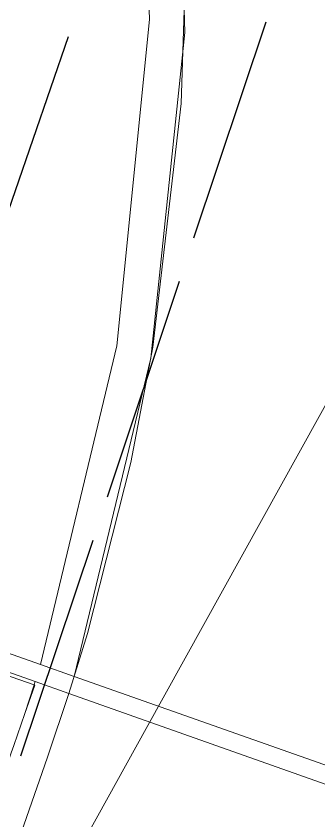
# Model space of a CAD drawing. Header units: metres. Extents: x 105014 to 106600, y 111320 to 118425.
# Drawn here: x 105898.26 to 105899.951, y 114673.549 to 114678.04 of the extents above; entities that cross this region are included whole.
import ezdxf

# ---------------------------------------------------------------- set-up
doc = ezdxf.new("R2010")
doc.units = ezdxf.units.M
doc.linetypes.add('DASHED', pattern=[1.524, 1.27, -0.254])
for name, color, linetype, lineweight in [('10-PAV-CICLORUTA', 76, 'CONTINUOUS', 18), ('20-EP-ZONA-DURA', 253, 'CONTINUOUS', 13), ('20-EP-ZONA-VERDE', 84, 'CONTINUOUS', 13), ('30-RED-MOVISTAR-PROY', 4, 'DASHED', 25), ('35-RH-ACUE-MENOR-PROY', 5, 'DASHED', 25), ('60-PREDIAL-LOTE', 42, 'CONTINUOUS', 13)]:
    doc.layers.add(name, color=color, linetype=linetype, lineweight=lineweight)

msp = doc.modelspace()

# ---------------------------------------------------------------- linework, layer by layer
at = {"layer": '10-PAV-CICLORUTA'}
msp.add_lwpolyline([(105895.7233, 114666.1233), (105898.4355, 114673.9043), (105898.5545, 114674.2595), (105898.6575, 114674.5956), (105898.8998, 114675.5498), (105899.0228, 114676.1919), (105899.1813, 114677.5518), (105899.2117, 114678.4808), (105899.1495, 114679.7759), (105899.0265, 114680.8635), (105898.9178, 114681.8166), (105898.7966, 114682.8706)], dxfattribs=at)
at = {"layer": '20-EP-ZONA-DURA'}
msp.add_lwpolyline([(105898.3959, 114674.4216), (105895.6123, 114675.4039), (105897.4357, 114680.3807), (105898.9413, 114679.8495), (105899.0043, 114678.0211), (105898.8214, 114676.2008), (105898.3959, 114674.4216)], close=True, dxfattribs=at)
msp.add_lwpolyline([(105894.4305, 114672.1783), (105895.5778, 114675.3099), (105898.3659, 114674.3261), (105898.3599, 114674.3079), (105898.1501, 114674.3809), (105898.1476, 114674.3829), (105898.1447, 114674.3842), (105898.1417, 114674.385), (105898.1385, 114674.3851), (105898.0877, 114674.4027), (105898.085, 114674.4049), (105898.0819, 114674.4064), (105898.0785, 114674.4071), (105898.0751, 114674.4071), (105898.0251, 114674.4245), (105898.0229, 114674.4265), (105898.0203, 114674.4281), (105898.0175, 114674.4291), (105898.0145, 114674.4295), (105898.0115, 114674.4293), (105897.9861, 114674.4381), (105897.8545, 114674.0605), (105897.7229, 114673.6827), (105897.5911, 114673.3051)], dxfattribs=at)
at = {"layer": '20-EP-ZONA-VERDE'}
for points in [[(105899.1495, 114679.7759), (105899.202, 114677.9492), (105899.0126, 114676.1316), (105898.5847, 114674.3549), (105898.3959, 114674.4216), (105898.8214, 114676.2008), (105899.0043, 114678.0211), (105898.9413, 114679.8495), (105899.1495, 114679.7759)], [(105901.6057, 114678.9093), (105901.4524, 114676.2008), (105900.8493, 114673.5559), (105898.5847, 114674.3549), (105899.0126, 114676.1316), (105899.202, 114677.9492), (105899.1495, 114679.7759), (105901.6057, 114678.9093)], [(105898.3959, 114674.4216), (105898.5847, 114674.3549), (105900.8493, 114673.5559), (105900.8559, 114673.5535), (105900.8225, 114673.4593), (105900.8185, 114673.4607), (105898.5545, 114674.2595), (105898.3659, 114674.3261), (105895.5779, 114675.3099), (105895.6111, 114675.4043), (105898.3959, 114674.4216)], [(105898.5545, 114674.2595), (105898.4355, 114673.9043), (105895.7233, 114666.1233), (105895.5367, 114666.1843), (105895.5699, 114666.2787), (105897.2777, 114671.1901), (105897.3106, 114671.2849), (105897.4422, 114671.6624), (105897.574, 114672.0403), (105897.7056, 114672.4179), (105897.8372, 114672.7957), (105897.9689, 114673.1733), (105898.1006, 114673.5511), (105898.2322, 114673.9287), (105898.2467, 114673.9703), (105898.308, 114674.1476), (105898.3639, 114674.3065), (105898.3599, 114674.3079), (105898.3659, 114674.3261), (105898.5545, 114674.2595)], [(105898.3639, 114674.3065), (105898.308, 114674.1476), (105898.3599, 114674.3079), (105898.3639, 114674.3065)]]:
    msp.add_lwpolyline(points, close=True, dxfattribs=at)
msp.add_lwpolyline([(105898.1501, 114674.3809), (105898.3599, 114674.3079), (105898.308, 114674.1476), (105898.2467, 114673.9703)], dxfattribs=at)
at = {"layer": '30-RED-MOVISTAR-PROY'}
msp.add_lwpolyline([(105887.6591, 114642.1127), (105912.1241, 114715.3151), (105916.4516, 114756.2001)], dxfattribs=at)
at = {"layer": '35-RH-ACUE-MENOR-PROY'}
msp.add_lwpolyline([(105919.1032, 114816.3456), (105918.6763, 114759.2684), (105918.3564, 114756.308), (105918.2622, 114755.4133), (105916.8481, 114742.2491), (105916.6484, 114740.3895), (105916.4785, 114738.8081), (105913.2255, 114729.2295), (105905.9011, 114707.6623), (105897.9173, 114684.1534), (105899.5464, 114680.8043), (105891.2793, 114656.8825), (105891.0462, 114656.2059), (105887.9453, 114647.2324), (105881.7102, 114629.1887), (105881.307, 114626.2492), (105869.7933, 114594.6801), (105864.9284, 114583.8179), (105861.1542, 114573.0061), (105858.6831, 114565.9326), (105858.2178, 114564.4958), (105858.0017, 114563.4544), (105855.3717, 114550.7855), (105854.0168, 114544.2587)], dxfattribs=at)
at = {"layer": '60-PREDIAL-LOTE'}
msp.add_lwpolyline([(105898.9857, 114674.0643), (105897.4612, 114671.3153), (105894.4304, 114672.1783), (105895.2971, 114674.5439), (105895.8341, 114676.0094), (105897.6654, 114681.0076), (105898.2394, 114682.5744), (105898.5189, 114682.4346), (105899.2562, 114681.9965), (105899.8352, 114681.5461), (105900.4057, 114681.039), (105900.8025, 114680.5468), (105901.2312, 114679.888), (105901.3763, 114679.5575), (105901.6661, 114678.8978), (105898.9857, 114674.0643)], close=True, dxfattribs=at)

doc.saveas('drawing.dxf')
